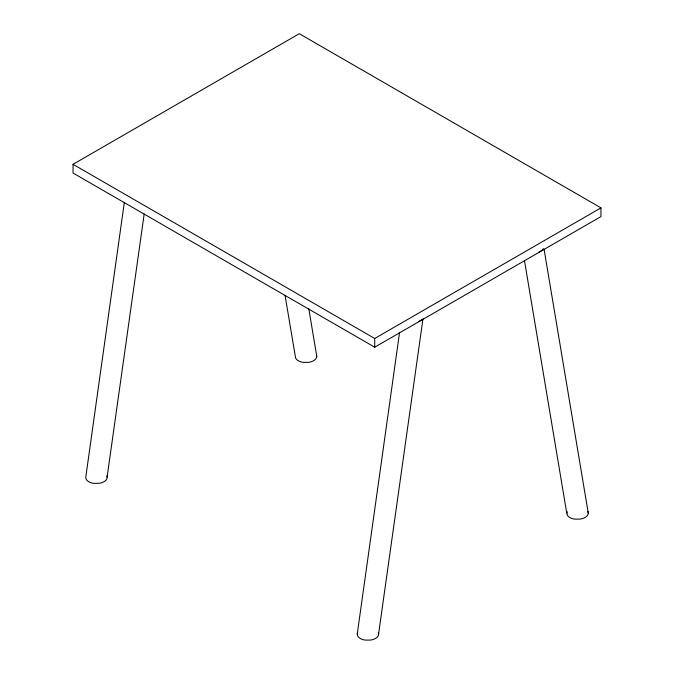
<?xml version="1.0" encoding="UTF-8"?>
<svg xmlns="http://www.w3.org/2000/svg" width="674" height="674" viewBox="0 0 674 674"><rect width="100%" height="100%" fill="white"/><g stroke="black" fill="none" stroke-linecap="round" stroke-linejoin="round"><path stroke-width="1.01" d="M124.302 202.621L85.741 477.394L86.087 479.003A10.531 6.083 0 0 0 93.627 483.351L99.188 483.325A10.969 6.336 0 0 0 106.846 478.911L144.185 213.978M422.986 318.684L378.341 635.658A10.969 6.336 0 0 1 370.683 640.073L365.123 640.098A10.531 6.083 0 0 1 357.582 635.75L357.237 634.141L399.589 332.307M308.793 308.717L316.763 356.327L316.376 357.936A10.969 6.336 0 0 1 308.717 362.359L303.157 362.385A10.531 6.083 0 0 1 295.616 358.029L285.043 295.355M357.237 634.141L357.624 632.532M544.061 249.136L588.259 513.074L587.871 514.683A10.969 6.336 0 0 1 580.213 519.106L574.652 519.132A10.531 6.083 0 0 1 567.112 514.776L567.154 511.566M543.328 248.681L542.233 250.18L539.015 252.135M421.798 319.712L418.579 321.667M73.045 164.321L299.29 33.7L600.955 207.862L600.955 216.573L374.71 347.194L73.045 173.033L73.045 164.321L374.71 338.483L600.955 207.862M587.913 511.473L588.259 513.074M378.384 632.439L378.729 634.049M316.418 354.726L316.763 356.327M106.888 475.692L107.233 477.302M524.473 260.619L566.767 513.175M374.71 338.483L374.71 347.194"/></g></svg>
